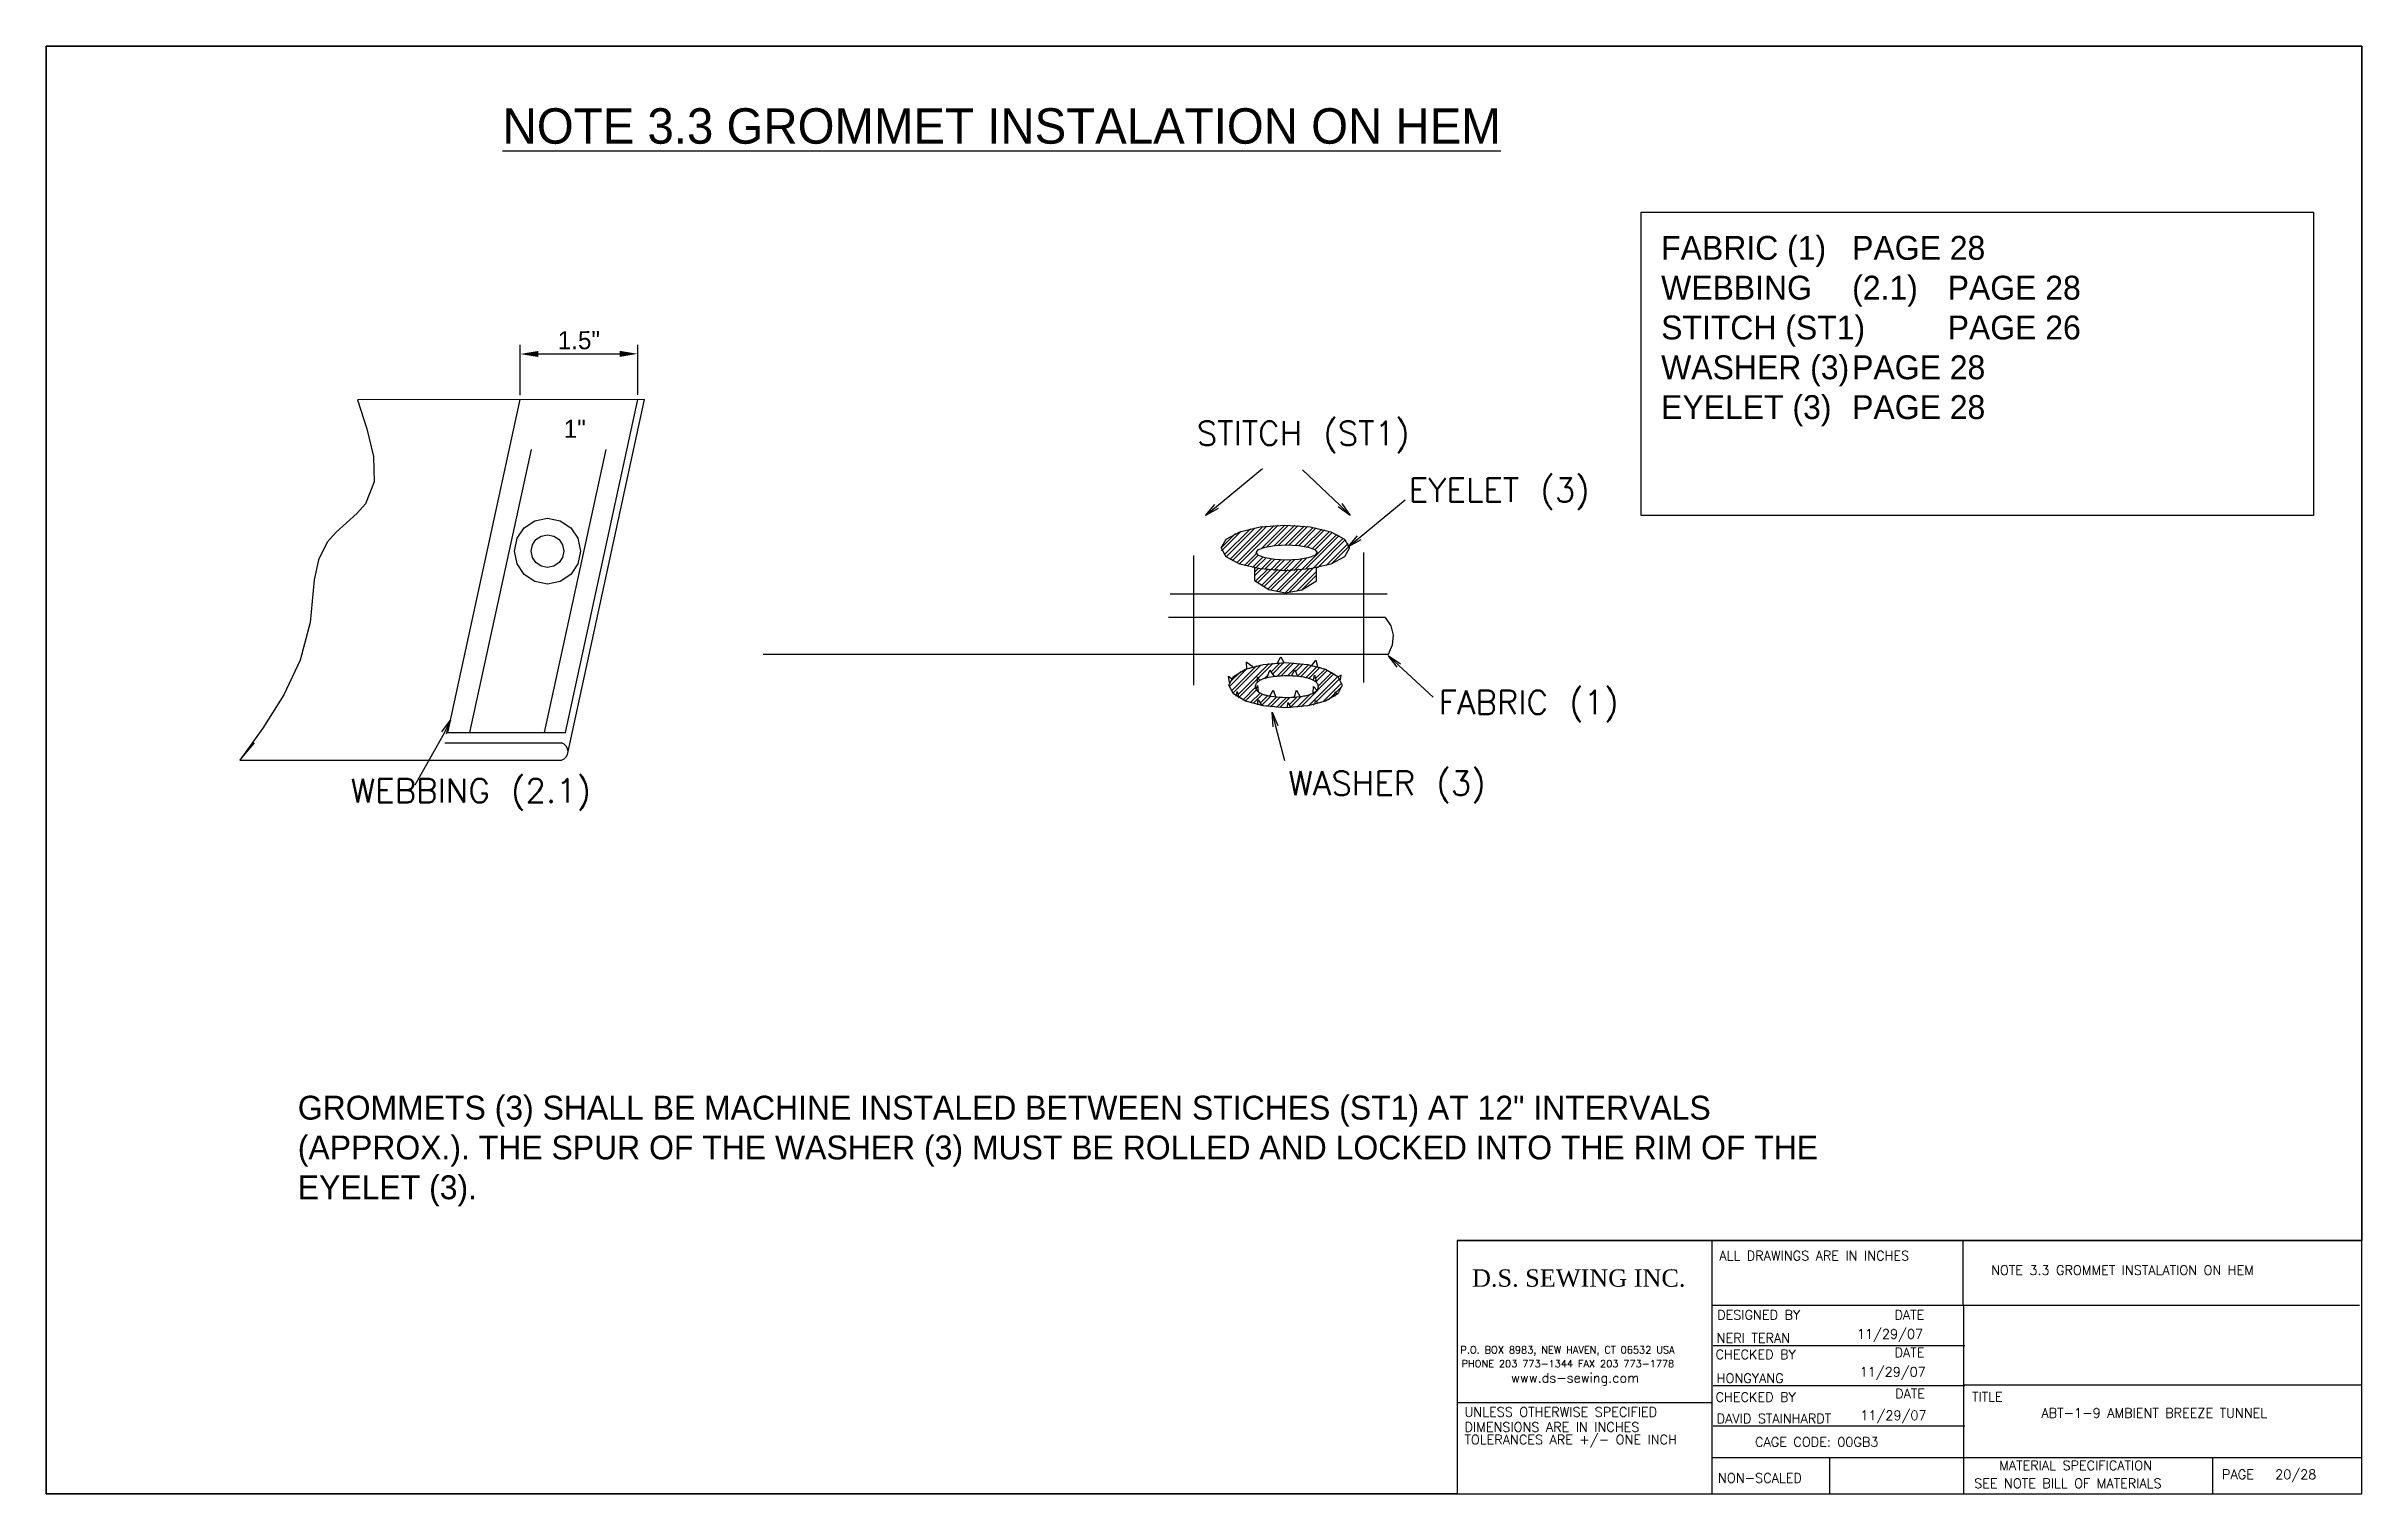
# Paper-space layout 'P20' of a CAD drawing. Header units: inches. Extents: x -62 to 16, y -1703 to 10.
# Drawn here: x 0 to 16, y 0 to 10 of the extents above.
# The model-space entities are those that its viewports show. They can reach past a viewport. Long polylines and large blocks are cut down to what shows.
import ezdxf

# ---------------------------------------------------------------- set-up
doc = ezdxf.new("R2010")
doc.units = ezdxf.units.IN
doc.header["$MEASUREMENT"] = 0
doc.linetypes.add('HIDDEN', pattern=[0.375, 0.25, -0.125])
for name, color, linetype in [('DIMENSION', 7, 'Continuous'), ('GROMMET', 7, 'Continuous'), ('Object', 7, 'Continuous'), ('STECH', 7, 'HIDDEN'), ('TEXT', 7, 'Continuous'), ('Title Block', 7, 'Continuous'), ('Viewport', 7, 'Continuous')]:
    doc.layers.add(name, color=color, linetype=linetype)
doc.styles.add('Roman', font='romans')
doc.styles.add('style1', font='txt.shx')
pattern_1 = [(45, (8000.6518, -1103.7963), (-0.7071068, 0.7071068), []), (45, (8000.6518, -1103.2963), (-0.7071068, 0.7071068), [])]

# ---------------------------------------------------------------- blocks, each defined once
blk = doc.blocks.new('_OPEN')
at = {"color": 0, "linetype": 'ByBlock'}
for p, q in [((-1, 0.17), (0, 0)), ((0, 0), (-1, -0.17)), ((0, 0), (-1, 0))]:
    blk.add_line(p, q, dxfattribs=at)

msp = doc.modelspace()

# ---------------------------------------------------------------- hatches: boundary and pattern name
at = {"layer": 'GROMMET'}
h = msp.add_hatch(dxfattribs=at)
h.set_pattern_fill('STEEL', color=256, scale=8, style=0)
h.set_pattern_definition(pattern_1)
edge = h.paths.add_edge_path()
edge.add_ellipse((8406.34997, -1134.98792), major_axis=(-8.86882, 0), ratio=0.355798705, start_angle=0, end_angle=360)
edge = h.paths.add_edge_path(flags=16)
edge.add_ellipse((8406.53418, -1135.61902), major_axis=(-4.21072, 0), ratio=0.249999644, start_angle=0, end_angle=360)
h = msp.add_hatch(dxfattribs=at)
h.set_pattern_fill('STEEL', color=256, scale=8, style=0)
h.set_pattern_definition([(45, (6839.9091, 239.1379), (-0.7071068, 0.7071068), []), (45, (6839.9091, 239.6379), (-0.7071068, 0.7071068), [])])
edge = h.paths.add_edge_path()
edge.add_line((8410.67683, -1139.55544), (8410.64058, -1137.74958))
edge.add_ellipse((8406.34997, -1134.98792), major_axis=(-8.86882, 0), ratio=0.355798705, start_angle=61.4794258, end_angle=118.9329665, ccw=False)
edge.add_line((8402.11533, -1137.7605), (8402.08227, -1139.47286))
edge.add_arc((8406.42682, -1134.59438), 6.53259, 228.3132744, 310.5857914)
h = msp.add_hatch(dxfattribs=at)
h.set_pattern_fill('STEEL', color=256, scale=8, style=0)
h.set_pattern_definition(pattern_1)
edge = h.paths.add_edge_path()
edge.add_ellipse((8406.39444, -1153.95547), major_axis=(-7.82543, 0), ratio=0.397983383, start_angle=155.9807795, end_angle=194.0361486)
edge.add_ellipse((8406.39444, -1153.95547), major_axis=(-7.82543, 0), ratio=0.397983383, start_angle=194.0361486, end_angle=201.5900817)
edge.add_ellipse((8406.39444, -1153.95547), major_axis=(-7.82543, 0), ratio=0.397983383, start_angle=201.5900817, end_angle=235.667824)
edge.add_ellipse((8406.39444, -1153.95547), major_axis=(-7.82543, 0), ratio=0.397983383, start_angle=235.667824, end_angle=242.0386502)
edge.add_ellipse((8406.39444, -1153.95547), major_axis=(-7.82543, 0), ratio=0.397983383, start_angle=242.0386502, end_angle=271.8151141)
edge.add_ellipse((8406.39444, -1153.95547), major_axis=(-7.82543, 0), ratio=0.397983383, start_angle=271.8151141, end_angle=278.1978163)
edge.add_ellipse((8406.39444, -1153.95547), major_axis=(-7.82543, 0), ratio=0.397983383, start_angle=278.1978163, end_angle=305.2218655)
edge.add_ellipse((8406.39444, -1153.95547), major_axis=(-7.82543, 0), ratio=0.397983383, start_angle=305.2218655, end_angle=313.6102676)
edge.add_ellipse((8406.39444, -1153.95547), major_axis=(-7.82543, 0), ratio=0.397983383, start_angle=313.6102676, end_angle=342.9954231)
edge.add_ellipse((8406.39444, -1153.95547), major_axis=(-7.82543, 0), ratio=0.397983383, start_angle=342.9954231, end_angle=353.5235101)
edge.add_ellipse((8406.39444, -1153.95547), major_axis=(-7.82543, 0), ratio=0.397983383, start_angle=353.5235101, end_angle=388.883649)
edge.add_line((8399.54247, -1155.45982), (8399.71277, -1154.83076))
edge.add_line((8399.71277, -1154.83076), (8399.93397, -1155.7129))
edge.add_ellipse((8406.39444, -1153.95547), major_axis=(-7.82543, 0), ratio=0.397983383, start_angle=34.3532895, end_angle=60.0810109)
edge.add_line((8402.49131, -1156.65481), (8402.60842, -1155.98509))
edge.add_line((8402.60842, -1155.98509), (8403.1001, -1156.78044))
edge.add_ellipse((8406.39444, -1153.95547), major_axis=(-7.82543, 0), ratio=0.397983383, start_angle=65.1036177, end_angle=91.569358)
edge.add_line((8406.60875, -1157.06869), (8406.75822, -1156.3348))
edge.add_line((8406.75822, -1156.3348), (8407.05869, -1157.05862))
edge.add_ellipse((8406.39444, -1153.95547), major_axis=(-7.82543, 0), ratio=0.397983383, start_angle=94.8693248, end_angle=120.9842757)
edge.add_line((8410.42299, -1156.62546), (8410.54074, -1156.07709))
edge.add_line((8410.54074, -1156.07709), (8410.89733, -1156.5026))
edge.add_ellipse((8406.39444, -1153.95547), major_axis=(-7.82543, 0), ratio=0.397983383, start_angle=125.1288923, end_angle=150.2550628)
edge.add_line((8413.18881, -1155.50064), (8413.23256, -1154.87638))
edge.add_line((8413.23256, -1154.87638), (8413.54226, -1155.22316))
edge = h.paths.add_edge_path(flags=16)
edge.add_spline(control_points=[(8410.67096, -1153.60259), (8410.68449, -1153.61964), (8410.6977, -1153.63738), (8410.75988, -1153.72697), (8410.80365, -1153.80988), (8410.8628, -1153.99788), (8410.87698, -1154.1029), (8410.86474, -1154.30924), (8410.83875, -1154.40901), (8410.77603, -1154.55344), (8410.74634, -1154.60553), (8410.71391, -1154.65283)], knot_values=[2.971871198, 2.971871198, 2.971871198, 2.971871198, 2.996132487, 2.996132487, 3.089449987, 3.089449987, 3.182767488, 3.182767488, 3.276084988, 3.276084988, 3.337662534, 3.337662534, 3.337662534, 3.337662534], degree=3, periodic=0)
edge.add_spline(control_points=[(8410.71391, -1154.65283), (8410.69719, -1154.67721), (8410.67974, -1154.70032), (8410.59511, -1154.80392), (8410.52199, -1154.86987), (8410.37028, -1154.9844), (8410.2914, -1155.0334), (8410.20822, -1155.07792)], knot_values=[2.705483902, 2.705483902, 2.705483902, 2.705483902, 2.737223857, 2.737223857, 2.855539584, 2.855539584, 2.971871198, 2.971871198, 2.971871198, 2.971871198], degree=3, periodic=0)
edge.add_spline(control_points=[(8410.20822, -1155.07792), (8410.18261, -1155.09162), (8410.1566, -1155.1049), (8409.98352, -1155.18968), (8409.8234, -1155.25101), (8409.41389, -1155.38008), (8409.15255, -1155.44255), (8408.72001, -1155.52214), (8408.5657, -1155.54659), (8408.40636, -1155.56815)], knot_values=[2.067053355, 2.067053355, 2.067053355, 2.067053355, 2.102861519, 2.102861519, 2.301514654, 2.301514654, 2.567191992, 2.567191992, 2.705483902, 2.705483902, 2.705483902, 2.705483902], degree=3, periodic=0)
edge.add_spline(control_points=[(8408.40636, -1155.56815), (8408.15047, -1155.60279), (8407.88164, -1155.62999), (8407.60205, -1155.64965), (8407.59914, -1155.64985), (8407.59622, -1155.65005)], knot_values=[1.842619654, 1.842619654, 1.842619654, 1.842619654, 2.064712417, 2.064712417, 2.067053355, 2.067053355, 2.067053355, 2.067053355], degree=3, periodic=0)
edge.add_spline(control_points=[(8407.59622, -1155.65005), (8407.0604, -1155.68739), (8406.49608, -1155.69538), (8405.63576, -1155.6611), (8405.32889, -1155.639), (8405.03515, -1155.60766)], knot_values=[1.167412866, 1.167412866, 1.167412866, 1.167412866, 1.597277599, 1.597277599, 1.842619654, 1.842619654, 1.842619654, 1.842619654], degree=3, periodic=0)
edge.add_spline(control_points=[(8405.03515, -1155.60766), (8404.81142, -1155.5838), (8404.5953, -1155.55459), (8404.32649, -1155.50957), (8404.26395, -1155.49843), (8404.20251, -1155.4868)], knot_values=[0.922682371, 0.922682371, 0.922682371, 0.922682371, 1.109545987, 1.109545987, 1.167412866, 1.167412866, 1.167412866, 1.167412866], degree=3, periodic=0)
edge.add_spline(control_points=[(8404.20251, -1155.4868), (8404.05115, -1155.45815), (8403.90639, -1155.42651), (8403.57605, -1155.34305), (8403.39785, -1155.28842), (8403.07147, -1155.16381), (8402.92327, -1155.09451), (8402.72242, -1154.96854), (8402.66047, -1154.92428), (8402.59863, -1154.87142), (8402.5962, -1154.86932), (8402.59376, -1154.86721)], knot_values=[0.280583407, 0.280583407, 0.280583407, 0.280583407, 0.423130465, 0.423130465, 0.623544401, 0.623544401, 0.823958338, 0.823958338, 0.918785198, 0.918785198, 0.922682371, 0.922682371, 0.922682371, 0.922682371], degree=3, periodic=0)
edge.add_spline(control_points=[(8402.59376, -1154.86721), (8402.537, -1154.818), (8402.4825, -1154.76257), (8402.39159, -1154.64418), (8402.35362, -1154.58416), (8402.32233, -1154.51679)], knot_values=[0.115672128, 0.115672128, 0.115672128, 0.115672128, 0.206601815, 0.206601815, 0.280583407, 0.280583407, 0.280583407, 0.280583407], degree=3, periodic=0)
edge.add_spline(control_points=[(8402.32233, -1154.51679), (8402.31351, -1154.49781), (8402.30522, -1154.47824), (8402.26265, -1154.36635), (8402.24165, -1154.262), (8402.24165, -1154.15678), (8402.24165, -1154.12142), (8402.24392, -1154.08607), (8402.262, -1153.94421), (8402.29651, -1153.84398), (8402.38616, -1153.67257), (8402.4406, -1153.60049), (8402.49899, -1153.53763), (8402.49965, -1153.53692), (8402.5003, -1153.53622)], knot_values=[6.053895119, 6.053895119, 6.053895119, 6.053895119, 6.074740387, 6.074740387, 6.169567247, 6.169567247, 6.169567247, 6.20142923, 6.20142923, 6.299585027, 6.299585027, 6.397740824, 6.397740824, 6.398857435, 6.398857435, 6.398857435, 6.398857435], degree=3, periodic=0)
edge.add_line((8402.5003, -1153.53622), (8402.50478, -1152.808))
edge.add_line((8402.50478, -1152.808), (8402.80338, -1153.29429))
edge.add_spline(control_points=[(8402.80338, -1153.29429), (8402.89281, -1153.23938), (8402.98727, -1153.19162), (8403.24509, -1153.07849), (8403.41742, -1153.0189), (8403.68331, -1152.94346), (8403.76374, -1152.9225), (8403.84671, -1152.90261)], knot_values=[5.476490092, 5.476490092, 5.476490092, 5.476490092, 5.607028911, 5.607028911, 5.811429789, 5.811429789, 5.895843436, 5.895843436, 5.895843436, 5.895843436], degree=3, periodic=0)
edge.add_line((8403.84671, -1152.90261), (8404.20597, -1151.86743))
edge.add_line((8404.20597, -1151.86743), (8404.80178, -1152.73306))
edge.add_spline(control_points=[(8404.80178, -1152.73306), (8405.11791, -1152.69301), (8405.45263, -1152.66408), (8406.26717, -1152.62321), (8406.75415, -1152.6218), (8407.22739, -1152.64259)], knot_values=[4.538165463, 4.538165463, 4.538165463, 4.538165463, 4.809241506, 4.809241506, 5.181534988, 5.181534988, 5.181534988, 5.181534988], degree=3, periodic=0)
edge.add_line((8407.22739, -1152.64259), (8407.66414, -1151.83066))
edge.add_line((8407.66414, -1151.83066), (8408.01844, -1152.69958))
edge.add_spline(control_points=[(8408.01844, -1152.69958), (8408.31575, -1152.72984), (8408.60027, -1152.76948), (8409.07151, -1152.85601), (8409.26618, -1152.8994), (8409.62773, -1152.99753), (8409.79453, -1153.05211), (8410.0591, -1153.15966), (8410.16334, -1153.20865), (8410.26154, -1153.26513)], knot_values=[3.552553935, 3.552553935, 3.552553935, 3.552553935, 3.799463949, 3.799463949, 3.992405559, 3.992405559, 4.185347168, 4.185347168, 4.325771089, 4.325771089, 4.325771089, 4.325771089], degree=3, periodic=0)
edge.add_line((8410.26154, -1153.26513), (8410.37979, -1152.56549))
edge.add_line((8410.37979, -1152.56549), (8410.67096, -1153.60259))

# ---------------------------------------------------------------- linework, layer by layer
at = {"layer": 'DIMENSION'}
for p, q in [((8317.78256, -1114.45993), (8278.10128, -1114.5226)), ((8290.60219, -1160.48651), (8300.60978, -1114.48705)), ((8306.85368, -1160.48651), (8316.86685, -1114.46138)), ((8307.22517, -1163.11373), (8317.81024, -1114.45989)), ((8290.60219, -1160.48651), (8306.85368, -1160.48651)), ((8261.8393, -1164.30339), (8306.30255, -1164.30339)), ((8290.20267, -1161.92406), (8306.30255, -1161.92406))]:
    msp.add_line(p, q, dxfattribs=at)
msp.add_spline([(8278.10128, -1114.5226), (8279.23891, -1128.8805), (8273.91003, -1134.20511), (8271.56532, -1145.28032), (8261.8393, -1164.30339)], degree=3, dxfattribs=at)
msp.add_open_spline([(8263.8366, -1161.92406), (8263.17884, -1162.72064), (8262.50907, -1163.51202), (8261.8393, -1164.30339)], degree=3, dxfattribs=at)
at = {"layer": 'GROMMET'}
for p, q in [((8402.11533, -1137.7605), (8402.08227, -1139.47286)), ((8410.67683, -1139.55544), (8410.64058, -1137.74958)), ((8400.92747, -1150.79258), (8400.99685, -1151.7005)), ((8401.88117, -1151.41124), (8400.92747, -1150.79258)), ((8403.84671, -1152.90261), (8404.20597, -1151.86743)), ((8404.20597, -1151.86743), (8404.80178, -1152.73306)), ((8405.2786, -1150.8729), (8405.7229, -1150.05036)), ((8405.7229, -1150.05036), (8406.14657, -1150.84264)), ((8407.22739, -1152.64259), (8407.66414, -1151.83066)), ((8407.66414, -1151.83066), (8408.01844, -1152.69958)), ((8410.06359, -1151.20464), (8410.58325, -1150.51797)), ((8410.58325, -1150.51797), (8410.8079, -1151.38366)), ((8398.61895, -1153.60418), (8398.48704, -1152.71879)), ((8398.48704, -1152.71879), (8398.91113, -1153.04467)), ((8399.54247, -1155.45982), (8399.71277, -1154.83076)), ((8399.71277, -1154.83076), (8399.93397, -1155.7129)), ((8402.32233, -1154.51679), (8402.512, -1154.00562)), ((8402.5003, -1153.53622), (8402.50478, -1152.808)), ((8402.50478, -1152.808), (8402.80338, -1153.29429)), ((8402.512, -1154.00562), (8402.59376, -1154.86721)), ((8404.20251, -1155.4868), (8404.65907, -1154.62829)), ((8404.65907, -1154.62829), (8405.03515, -1155.60766)), ((8407.59622, -1155.65005), (8407.91771, -1154.62829)), ((8407.91771, -1154.62829), (8408.40636, -1155.56815)), ((8410.20822, -1155.07792), (8410.26348, -1154.11921)), ((8410.26154, -1153.26513), (8410.37979, -1152.56549)), ((8410.26348, -1154.11921), (8410.71391, -1154.65283)), ((8410.37979, -1152.56549), (8410.67096, -1153.60259)), ((8413.18881, -1155.50064), (8413.23256, -1154.87638)), ((8413.23256, -1154.87638), (8413.54226, -1155.22316)), ((8414.05869, -1152.57744), (8413.67084, -1152.80949)), ((8413.98623, -1153.20012), (8414.05869, -1152.57744)), ((8402.49131, -1156.65481), (8402.60842, -1155.98509)), ((8402.60842, -1155.98509), (8403.1001, -1156.78044)), ((8406.60875, -1157.06869), (8406.75822, -1156.3348)), ((8406.75822, -1156.3348), (8407.05869, -1157.05862)), ((8410.42299, -1156.62546), (8410.54074, -1156.07709)), ((8410.54074, -1156.07709), (8410.89733, -1156.5026))]:
    msp.add_line(p, q, dxfattribs=at)
for radius in [4.55, 2.25]:
    msp.add_circle((8304.38408, -1135.43236), radius, dxfattribs=at)
for centre, major_axis, ratio in [((8406.34997, -1134.98792), (-8.86882, 0), 0.355798705), ((8406.53418, -1135.61902), (-4.21072, 0), 0.249999644), ((8406.39444, -1153.95547), (-7.82543, 0), 0.397983383)]:
    msp.add_ellipse(centre, major_axis=major_axis, ratio=ratio, dxfattribs=at)
msp.add_open_spline([(8402.24165, -1154.15678), (8402.24165, -1154.262), (8402.26265, -1154.36635), (8402.33245, -1154.5498), (8402.3801, -1154.62921), (8402.48465, -1154.76537), (8402.54168, -1154.82273), (8402.66047, -1154.92428), (8402.72242, -1154.96854), (8402.92327, -1155.09451), (8403.07147, -1155.16381), (8403.39785, -1155.28842), (8403.57605, -1155.34305), (8403.96212, -1155.44059), (8404.16991, -1155.48334), (8404.86478, -1155.59972), (8405.39766, -1155.65162), (8406.49906, -1155.6955), (8407.06655, -1155.6873), (8408.05392, -1155.61788), (8408.48222, -1155.5659), (8409.15255, -1155.44255), (8409.41389, -1155.38008), (8409.8234, -1155.25101), (8409.98352, -1155.18968), (8410.24248, -1155.06283), (8410.34713, -1155.00188), (8410.52199, -1154.86987), (8410.59511, -1154.80392), (8410.71447, -1154.6578), (8410.76318, -1154.58304), (8410.83875, -1154.40901), (8410.86474, -1154.30924), (8410.87698, -1154.1029), (8410.8628, -1153.99788), (8410.80365, -1153.80988), (8410.75988, -1153.72697), (8410.66118, -1153.58476), (8410.60626, -1153.52479), (8410.49158, -1153.41921), (8410.4316, -1153.37346), (8410.2403, -1153.2458), (8410.10078, -1153.1766), (8409.79453, -1153.05211), (8409.62773, -1152.99753), (8409.26618, -1152.8994), (8409.07151, -1152.85601), (8408.41933, -1152.73625), (8407.91718, -1152.6798), (8406.86819, -1152.62178), (8406.32225, -1152.62044), (8405.38408, -1152.66752), (8404.98453, -1152.70504), (8404.24476, -1152.81174), (8403.90499, -1152.88056), (8403.41742, -1153.0189), (8403.24509, -1153.07849), (8402.96171, -1153.20284), (8402.84514, -1153.26392), (8402.65224, -1153.39435), (8402.57242, -1153.45857), (8402.4406, -1153.60049), (8402.38616, -1153.67257), (8402.29651, -1153.84398), (8402.262, -1153.94421), (8402.24392, -1154.08607), (8402.24165, -1154.12142), (8402.24165, -1154.15678)], degree=3, knots=[0, 0, 0, 0, 0.09482686, 0.09482686, 0.18965372, 0.18965372, 0.28448058, 0.28448058, 0.37930744, 0.37930744, 0.579721377, 0.579721377, 0.780135313, 0.780135313, 0.98054925, 0.98054925, 1.412754921, 1.412754921, 1.844960591, 1.844960591, 2.205345265, 2.205345265, 2.471022603, 2.471022603, 2.669675738, 2.669675738, 2.821815516, 2.821815516, 2.940131243, 2.940131243, 3.033448743, 3.033448743, 3.126766244, 3.126766244, 3.220083744, 3.220083744, 3.313401245, 3.313401245, 3.406718745, 3.406718745, 3.500036246, 3.500036246, 3.692977855, 3.692977855, 3.885919465, 3.885919465, 4.078861074, 4.078861074, 4.49466001, 4.49466001, 4.910458945, 4.910458945, 5.235681342, 5.235681342, 5.560903739, 5.560903739, 5.765304617, 5.765304617, 5.929048096, 5.929048096, 6.05501173, 6.05501173, 6.153167527, 6.153167527, 6.251323325, 6.251323325, 6.283185307, 6.283185307, 6.283185307, 6.283185307], dxfattribs=at)
at = {"layer": 'Object', "ltscale": 0.015}
for p, q in [((8417.15872, -1135.6323), (8417.15872, -1153.57192)), ((8393.67134, -1136.02083), (8393.67134, -1153.96045))]:
    msp.add_line(p, q, dxfattribs=at)
at = {"layer": 'Object'}
for p, q in [((8420.43496, -1141.38343), (8390.43496, -1141.38343)), ((8420.2085, -1144.60211), (8390.2085, -1144.60211)), ((8334.17269, -1149.65359), (8420.59727, -1149.65359))]:
    msp.add_line(p, q, dxfattribs=at)
at = {"layer": 'Object', "ltscale": 0.015}
msp.add_arc((8417.34481, -1147.3632), 3.97798, 324.8466916, 43.955054, dxfattribs=at)
at = {"layer": 'STECH', "ltscale": 0.015}
for p, q in [((8293.66191, -1160.48651), (8303.67054, -1114.48222)), ((8303.97118, -1160.48651), (8313.98336, -1114.46593))]:
    msp.add_line(p, q, dxfattribs=at)
at = {"layer": 'TEXT'}
for p, q in [((8300.60879, -1113.86205), (8300.59786, -1106.94457)), ((8316.86586, -1113.83638), (8316.85494, -1106.9189)), ((8303.09983, -1108.19062), (8314.35691, -1108.17285)), ((8396.84829, -1129.26132), (8403.18002, -1123.9994)), ((8413.90972, -1129.09449), (8408.72351, -1124.18421)), ((8416.56793, -1133.5926), (8422.89966, -1128.33067)), ((8422.03732, -1151.2342), (8426.78447, -1155.5907)), ((8290.08289, -1160.57432), (8286.03053, -1167.77102)), ((8405.00887, -1159.61238), (8406.25073, -1164.34621))]:
    msp.add_line(p, q, dxfattribs=at)
for centre, radius, start, end in [((8406.42477, -1134.80761), 6.37353, 227.0520617, 311.8470041), ((8305.99685, -1163.11373), 1.22832, 284.4112353, 75.5887647)]:
    msp.add_arc(centre, radius, start, end, dxfattribs=at)
for points in [[(8303.09918, -1107.77396), (8303.10049, -1108.60729), (8300.59984, -1108.19457)], [(8314.35626, -1107.75618), (8314.35757, -1108.58951), (8316.85691, -1108.1689)]]:
    msp.add_solid(points, dxfattribs=at)

# ---------------------------------------------------------------- block references
at = {"layer": 'TEXT', "yscale": 2, "zscale": 2}
for p, xscale, rotation in [((8395.30224, -1130.53007), 2.00000000000005, 219.3734973823844), ((8415.30224, -1130.53007), 2.000000000000007, 314.1277901173744), ((8415.02188, -1134.86134), 2.00000000000005, 219.3734973823844), ((8420.5766, -1149.86807), 1.999999999999934, 136.9164976046315), ((8404.51964, -1157.67314), 1.999999999999934, 104.1589490103913), ((8290.97276, -1158.7832), 1.999999999999991, 63.5809080993745)]:
    msp.add_blockref('_OPEN', p, dxfattribs=dict(at, xscale=xscale, rotation=rotation))

# ---------------------------------------------------------------- texts
at = {"layer": 'DIMENSION', "insert": (8308.14917, -1118.52444), "char_height": 2.5, "attachment_point": 5}
msp.add_mtext('1"', dxfattribs=at)
at = {"layer": 'TEXT', "ltscale": 0.015, "style": 'style1'}
for s, p in [('STITCH (ST1)', (8394.12297, -1120.79192)), ('EYELET (3)', (8423.40121, -1128.62947)), ('FABRIC (1)', (8427.53586, -1157.9709)), ('WEBBING (2.1)', (8277.17904, -1170.17609)), ('WASHER (3)', (8406.77243, -1169.15259))]:
    msp.add_text(s, height=3.3, dxfattribs=at).set_placement(p)
at = {"layer": 'TEXT', "attachment_point": 1}
for s, insert, char_height, width in [('\\pt83.472;{\\C0;          \\H1.633x; \\LNOTE 3.3 GROMMET INSTALATION ON HEM}', (8285.21135, -1074.23427), 3, 222.0911383), ('FABRIC (1)^IPAGE 28\\PWEBBING^I(2.1)^IPAGE 28\\PSTITCH (ST1)^IPAGE 26\\PWASHER (3)^IPAGE 28\\PEYELET (3)^IPAGE 28', (8458.29548, -1091.87653), 3.3, 210.3834797), ('\\pt91.8192;{\\C0;GROMMETS (3) SHALL BE MACHINE INSTALED BETWEEN STICHES (ST1) AT 12" INTERVALS (APPROX.). THE SPUR OF THE WASHER (3) MUST BE ROLLED AND LOCKED INTO THE RIM OF THE EYELET (3).}', (8269.87169, -1210.68514), 3.3, 210.3834797)]:
    msp.add_mtext(s, dxfattribs=dict(at, insert=insert, char_height=char_height, width=width))
at = {"layer": 'TEXT', "insert": (8308.72541, -1106.30674), "char_height": 2.5, "attachment_point": 5, "rotation": 0.0904841}
msp.add_mtext('1.5"', dxfattribs=at)

psp = doc.layouts.new('P20')

# ---------------------------------------------------------------- linework, layer by layer
at = {"layer": 'TEXT'}
psp.add_lwpolyline([(11.022, 8.853), (15.666, 8.853), (15.666, 6.758), (11.022, 6.758)], close=True, dxfattribs=at)
at = {"layer": 'Title Block'}
for p, q in [((16, 10), (0, 10)), ((0, 10), (0, 0)), ((16, 0), (16, 10)), ((9.75, 1.75), (16, 1.75)), ((11.511, 1.302), (11.511, 1.75)), ((13.245, 1.302), (13.245, 1.75)), ((11.511, 1.302), (11.75, 1.302)), ((11.511, 0), (11.511, 1.302)), ((11.75, 1.302), (13.25, 1.302)), ((13.25, 1.302), (13.707, 1.302)), ((13.25, 0), (13.25, 1.302)), ((13.692, 1.302), (15.984, 1.302)), ((11.518, 1.024), (13.257, 1.024)), ((11.75, 1.024), (13.25, 1.024)), ((11.518, 0.747), (13.257, 0.747)), ((11.75, 0.747), (13.25, 0.747)), ((13.25, 0.752), (16, 0.752)), ((9.75, 0.63), (11.511, 0.63)), ((11.518, 0.469), (13.257, 0.469)), ((11.511, 0.25), (16, 0.25)), ((12.325, 0), (12.325, 0.25)), ((14.971, 0), (14.971, 0.25)), ((0, 0), (16, 0)), ((0, 0), (16, 0))]:
    psp.add_line(p, q, dxfattribs=at)
at = {"layer": 'Viewport'}
psp.add_lwpolyline([(0, 10), (9.88, 10), (9.88, 10), (16, 10), (16, 1.75), (9.75, 1.75), (9.75, 0), (0, 0)], close=True, dxfattribs=at)

# ---------------------------------------------------------------- texts
at = {"layer": 'TEXT', "ltscale": 0.015, "insert": (9.852, 1.55), "char_height": 0.12, "width": 1.77851, "attachment_point": 1, "style": 'style1'}
psp.add_mtext('{\\fTimes New Roman|b0|i0|c0|p18;D.S. SEWING INC.}', dxfattribs=at)
at = {"layer": 'Title Block', "style": 'Roman'}
for s, height, p in [('ALL DRAWINGS ARE IN INCHES', 0.065, (11.561, 1.612)), ('NOTE 3.3 GROMMET INSTALATION ON HEM', 0.065, (13.439, 1.512)), ('DESIGNED BY', 0.065, (11.546, 1.203)), ('11/29/07', 0.065, (12.512, 1.071)), ('DATE', 0.065, (12.771, 1.203)), ('P.O. BOX 8983, NEW HAVEN, CT 06532 USA', 0.0494, (9.772, 0.969)), ('CHECKED BY', 0.065, (11.535, 0.93)), ('NERI TERAN', 0.065, (11.543, 1.043)), ('DATE', 0.065, (12.772, 0.943)), ('PHONE 203 773-1344 FAX 203 773-1778', 0.0494, (9.78, 0.873)), ('www.ds-sewing.com', 0.065, (10.122, 0.768)), ('HONGYANG', 0.065, (11.543, 0.765)), ('11/29/07', 0.065, (12.531, 0.809)), ('CHECKED BY', 0.065, (11.535, 0.635)), ('DATE', 0.065, (12.776, 0.659)), ('TITLE', 0.065, (13.307, 0.637)), ('UNLESS OTHERWISE SPECIFIED', 0.065, (9.8, 0.532)), ('DIMENSIONS ARE IN INCHES', 0.065, (9.8, 0.428)), ('DAVID STAINHARDT', 0.065, (11.543, 0.487)), ('11/29/07', 0.065, (12.536, 0.509)), ('ABT-1-9 AMBIENT BREEZE TUNNEL', 0.065, (13.787, 0.525)), ('TOLERANCES ARE +/- ONE INCH', 0.065, (9.8, 0.341)), ('CAGE CODE: 00GB3', 0.065, (11.808, 0.325)), ('MATERIAL SPECIFICATION', 0.065, (13.495, 0.163)), ('PAGE', 0.065, (15.035, 0.101)), ('20/28', 0.065, (15.402, 0.101)), ('NON-SCALED', 0.065, (11.552, 0.076)), ('SEE NOTE BILL OF MATERIALS', 0.065, (13.322, 0.039))]:
    psp.add_text(s, height=height, dxfattribs=at).set_placement(p)

# ---------------------------------------------------------------- viewports
at = {"layer": 'Viewport'}
vp = psp.add_viewport(center=(8, 5), size=(16, 10), view_center_point=(8395.11503, -1165.676), view_height=200.0000157, dxfattribs=at)
vp.dxf.flags = 0x10000  # cut along an outline
vp.dxf.clipping_boundary_handle = psp.add_lwpolyline([(0, 10), (9.88, 10), (9.88, 10), (16, 10), (16, 1.75), (9.75, 1.75), (9.75, 0), (0, 0)], format="xyb", close=True, dxfattribs={"invisible": 1}).dxf.handle

doc.saveas('drawing.dxf')
